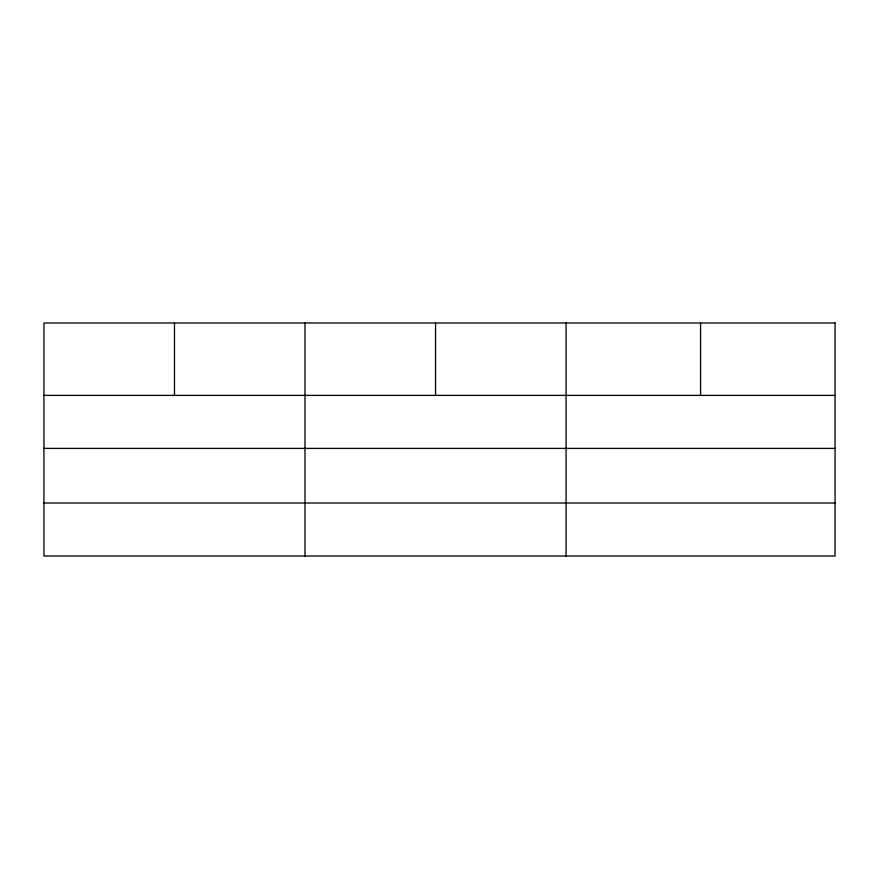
<?xml version="1.0" encoding="UTF-8"?>
<svg xmlns="http://www.w3.org/2000/svg" width="879" height="879" viewBox="0 0 879 879"><rect width="100%" height="100%" fill="white"/><g stroke="black" fill="none" stroke-linecap="round" stroke-linejoin="round"><path stroke-width="1.32" d="M43.95 395.396L835.05 395.396M43.95 448.4L835.05 448.4M43.95 503.008L835.05 503.008M700.563 322.989L700.563 395.396M566.076 322.989L566.076 556.011M435.544 322.989L435.544 395.396M305.013 322.989L305.013 556.011M174.481 322.989L174.481 395.396M835.05 322.989L43.95 322.989L43.95 556.011L835.05 556.011L835.05 322.989"/></g></svg>
